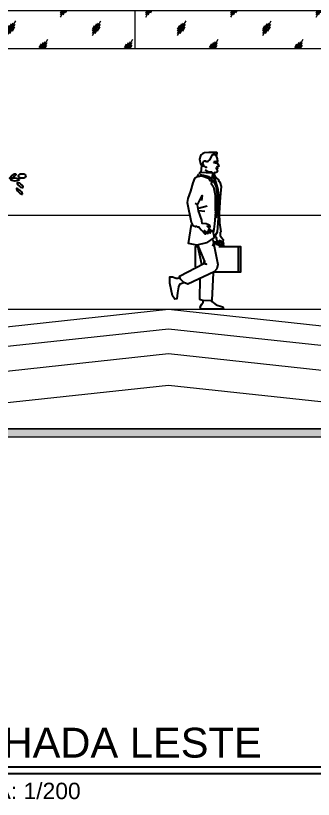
# Model space of a CAD drawing. Header units: millimetres. Extents: x 485872 to 486142, y -52344 to -52207.
# Drawn here: x 485936.21 to 485939.71, y -52343.62 to -52334.43 of the extents above; entities that cross this region are included whole.
import ezdxf

# ---------------------------------------------------------------- set-up
doc = ezdxf.new("R2010")
doc.units = ezdxf.units.MM
doc.header["$LTSCALE"] = 15
doc.layers.add('G', color=8, linetype='Continuous')
doc.styles.add('SANSSERIF', font='sas_____.pfb')

# ---------------------------------------------------------------- blocks, each defined once
blk = doc.blocks.new('m4')
for centre, major_axis, ratio in [((1153192.63, 193829.2), (2.83, 2.19), 0.290128), ((1153194.66, 193825.91), (4.1, 0), 0.368132)]:
    blk.add_ellipse(centre, major_axis=major_axis, ratio=ratio)
at = {"extrusion": (0, 0, -1)}
for centre, major_axis, ratio in [((1153201.74, 193829.33), (-3.84, 0), 0.49154), ((1153199.73, 193820.35), (-2.97, 2.14), 0.360462), ((1153199.1, 193814.33), (-2.97, 2.83), 0.253091)]:
    blk.add_ellipse(centre, major_axis=major_axis, ratio=ratio, start_param=3.141593, end_param=9.424778, dxfattribs=at)
blk = doc.blocks.new('02FMAN04')
at = {"color": 0, "linetype": 'ByBlock'}
for p, q in [((-4.09, 62.9), (-4.33, 61.98)), ((-5.2, 47.99), (-6.24, 48.51)), ((-0.79, 47.26), (-4.66, 46.29)), ((-4.66, 45.32), (-1.76, 44.94)), ((-5.14, 29.12), (-3.33, 20.66)), ((2.36, 30.85), (1.69, 28.89)), ((4.43, 30.85), (2.36, 30.85)), ((2.51, 28.87), (2.82, 30.11)), ((2.82, 30.11), (3.14, 30.11)), ((5.71, 30.87), (5.16, 30.87)), ((5.55, 30.07), (5.86, 30.04)), ((5.86, 30.04), (6.08, 28.92)), ((6.66, 29.76), (6.92, 28.85)), ((13.53, 28.78), (13.53, 17.2))]:
    blk.add_line(p, q, dxfattribs=at)
for points in [[(3.51, 70.28), (3.91, 71.74), (3.66, 71.99), (0.03, 71.85), (-1.88, 71.7), (-2.77, 71.46), (-3.55, 70.85), (-3.84, 70.32), (-4.26, 68.83), (-3.77, 66.74), (-3.38, 65.74), (-3.62, 62.94)], [(-0.96, 67.59), (-0.21, 67.87), (0.6, 68.72), (1.6, 70.67), (2.91, 71.77), (3.55, 71.85), (3.83, 71.67)], [(3.27, 70.67), (3.87, 68.94), (4.08, 68.01), (3.76, 67.34), (4.58, 65.85), (4.47, 65.42), (3.91, 65.25), (3.94, 64.64), (3.76, 64.18), (3.98, 63.54), (3.66, 62.97), (3.09, 62.62), (2.59, 62.69), (2.24, 62.41), (3.27, 60.21), (2.45, 60.53), (2.41, 61.52), (1.99, 62.3), (1.63, 62.23)], [(3.23, 70.75), (2.7, 70.82), (1.77, 70.67)], [(-3.3, 65.28), (-2.81, 65.67), (-2.59, 66.13)], [(-0.96, 67.55), (-1.35, 67.94), (-2.03, 67.91), (-2.49, 67.62), (-2.81, 67.09), (-2.63, 66.24), (-1.99, 65.56), (-1.42, 65.17), (-1.03, 65.21), (-0.75, 65.56)], [(3.48, 65.35), (3.83, 65.49)], [(-4.68, 61.9), (-5.54, 60.6), (-6.5, 60), (-7.36, 58.01), (-8.4, 54.12), (-9.61, 50.75), (-9.95, 49.03), (-8.14, 40.04), (-7.36, 38.49), (-6.58, 38.06), (-6.06, 37.8), (-5.72, 38.06), (-5.28, 37.8), (-4.59, 37.8), (-4.25, 37.37), (-3.47, 36.42), (-1.83, 34.6), (-1.39, 34.6), (-2, 36.16), (-0.53, 34.77), (-0.27, 34.95), (-0.62, 35.9), (0.59, 34.95), (0.85, 35.21), (-0.18, 36.67), (1.11, 35.72), (1.29, 35.98), (-0.7, 38.14), (0.59, 37.88), (0.51, 38.49), (-0.44, 38.92), (-1.14, 39.27), (-2.95, 39.35), (-3.21, 40.56), (-3.12, 40.91), (-4.77, 45.23), (-5.2, 47.9), (-3.04, 52.14), (-3.3, 49.89)], [(-4.85, 60.86), (-3.21, 61.21), (-0.18, 60.17), (0.42, 59.05), (1.54, 58.79), (1.11, 57.66), (2.15, 56.11), (2.93, 52.4), (2.93, 45.23)], [(-4.09, 62.9), (1.67, 62.55), (1.53, 60.17), (0.78, 60.45)], [(-4.07, 61.9), (-2.35, 61.55), (-0.01, 60.95), (1.98, 58.96), (3.27, 56.63), (3.88, 52.48), (3.27, 46.87), (3.1, 44.54), (2.67, 39.18), (2.15, 35.47)], [(1.6, 62.9), (-0.32, 63.05), (-1.71, 63.76)], [(1.63, 61.47), (2.24, 60.43), (3.62, 56.97), (4.14, 51.45), (3.71, 46.26), (4.05, 43.76), (4.74, 42.2), (4.31, 45.31), (4.31, 49.2), (4.57, 52.14), (4.31, 54.9), (3.45, 58.18), (2.5, 60.69)], [(3.87, 64.61), (3.16, 64.54)], [(3.59, 64.18), (3.37, 64.18)], [(3.36, 60.26), (4.66, 59.22), (4.4, 58.7), (5.09, 58.36), (5.69, 56.37), (5.18, 51.36), (4.74, 44.02), (4.92, 39.61), (5.52, 35.47), (5.26, 35.21), (5.18, 33.82), (5.87, 32.87), (6.56, 32.01), (6.47, 30.97), (6.82, 29.85), (6.3, 29.68), (5.69, 30.8), (5.69, 31.32), (4.66, 31.58)], [(3.01, 44.54), (3.71, 42.46), (2.93, 41.94)], [(2.58, 33.22), (4.05, 35.55), (4.31, 39.52), (4.48, 42.29)], [(1.72, 36.59), (2.41, 32.96), (-1.05, 30.46), (-5.46, 29.42), (-9.35, 30.11), (-7.88, 38.92)], [(3.01, 33.48), (3.19, 33.22), (3.62, 32.96), (3.45, 32.44), (3.88, 30.89)], [(1.94, 32.06), (4.19, 20.57), (3.76, 18.58), (2.46, 17.2), (-9.55, 11.59), (-11.46, 12.28), (-13.01, 13.83), (-13.44, 15.21), (-2.29, 21), (-0.99, 20.74), (-2.2, 21.61), (-1.86, 21.95), (-4.88, 29.29)], [(-6.01, 19.45), (-6.01, 28.78), (-5.06, 28.78)], [(4.62, 28.78), (14.57, 28.78), (14.57, 17.11), (2.64, 17.11)], [(3.36, 29.85), (3.1, 30.63), (3.27, 30.63), (3.97, 29.94), (3.62, 30.63), (4.05, 30.8), (4.83, 30.02), (4.31, 31.23), (4.83, 31.23), (5.44, 30.11)], [(3.45, 29.83), (3.86, 29.55), (4.03, 29.72), (4.82, 29.46), (5.01, 29.7), (5.66, 29.46), (5.88, 29.74)], [(-11.63, 12.19), (-13.44, 11.33), (-13.96, 10.29), (-14.31, 7.53), (-14.65, 4.76), (-15.52, 4.59), (-16.64, 6.14), (-17.85, 11.93), (-17.85, 14.87), (-16.64, 14.96), (-15, 14.26), (-14.14, 14.26), (-13.27, 14.52)], [(-4.02, 14.09), (-4.28, 4.59), (-2.29, 4.07), (1.6, 4.24), (2.12, 16.68)], [(1.08, 4.07), (1.34, 3.55), (3.41, 2.08), (6.35, 1.13), (6.7, 0.44), (6.09, 0.01), (-0.56, 0.01), (-3.67, 0.1), (-3.93, 1.13), (-3.24, 2.43), (-2.64, 3.29), (-2.64, 3.98)]]:
    blk.add_lwpolyline(points, dxfattribs=at)
for points in [[(2.27, 67.66), (3.34, 68.01), (3.59, 67.8)], [(2.38, 67.48), (3.41, 67.3), (3.41, 67.06), (3.12, 66.95), (2.52, 67.23)]]:
    blk.add_lwpolyline(points, close=True, dxfattribs=at)
blk = doc.blocks.new('01')
at = {"color": 1, "lineweight": -3}
for p, q in [((769811.4, -50321), (760387.5, -50321)), ((769811.4, -50401), (760379.5, -50401))]:
    blk.add_line(p, q, dxfattribs=at)

msp = doc.modelspace()

# ---------------------------------------------------------------- hatches: boundary and pattern name
at = {"linetype": 'Continuous', "lineweight": 13}
h = msp.add_hatch(dxfattribs=at)
h.set_pattern_fill('GLASS', color=4, scale=0.5, pattern_type=2)
h.set_pattern_definition([(60, (485541.3748, -52290.91164), (-0.374989, 0.2165), [0.14, -0.36]), (60, (485541.4348, -52290.88664), (-0.374989, 0.2165), [0.06, -0.44]), (60, (485541.3748, -52290.88664), (-0.374989, 0.2165), [0.1, -0.4]), (60, (485541.4048, -52290.91164), (-0.374989, 0.2165), [0.125, -0.375]), (60, (485541.3748, -52290.93664), (-0.374989, 0.2165), [0.2, -0.3]), (60, (485541.3748, -52290.86164), (-0.374989, 0.2165), [0.05, -0.45])])
h.paths.add_polyline_path([(485947.1102, -52334.3766), (485933.3102, -52334.3766), (485930.8702, -52334.8175), (485947.1102, -52334.8175)])
h = msp.add_hatch(dxfattribs=at)
h.set_pattern_fill('ANSI31', color=4, scale=0.8, angle=45)
h.set_pattern_definition([(90, (485541.3748, -52290.9366), (-2.54, 2e-16), [])])
h.paths.add_polyline_path([(485947.1102, -52334.3766), (485933.3102, -52334.3766), (485930.8702, -52334.8175), (485947.1102, -52334.8175)])
h = msp.add_hatch(color=256, dxfattribs=at)
h.dxf.hatch_style = 1
h.paths.add_polyline_path([(485926.5848, -52339.2766), (485952.3948, -52339.2766), (485952.3948, -52339.3766), (485926.5848, -52339.3766)])

# ---------------------------------------------------------------- linework, layer by layer
at = {"color": 153, "linetype": 'Continuous', "lineweight": 13}
msp.add_lwpolyline([(485947.1102, -52334.3766), (485933.3102, -52334.3766), (485930.8702, -52334.8175), (485947.1102, -52334.8175)], close=True, dxfattribs=at)
at = {"linetype": 'Continuous', "lineweight": 13}
for points in [[(485935.3102, -52338.1666), (485938.0102, -52337.8766), (485940.7102, -52338.1666)], [(485935.3102, -52338.3966), (485938.0102, -52338.1066), (485940.7102, -52338.3966)], [(485935.3102, -52338.6866), (485938.0102, -52338.3966), (485940.7102, -52338.6866)], [(485935.3102, -52339.0566), (485938.0102, -52338.7666), (485940.7102, -52339.0566)]]:
    msp.add_lwpolyline(points, dxfattribs=at)
for points in [[(485935.3102, -52337.8766), (485940.7102, -52337.8766), (485940.7102, -52339.2766), (485935.3102, -52339.2766)], [(485926.5848, -52339.2766), (485952.3948, -52339.2766), (485952.3948, -52339.3766), (485926.5848, -52339.3766)]]:
    msp.add_lwpolyline(points, close=True, dxfattribs=at)
at = {"layer": 'G', "lineweight": 0}
for points in [[(485938.2576, -52336.7766), (485935.7846, -52336.7766)], [(485940.7102, -52336.7766), (485938.6034, -52336.7766)]]:
    msp.add_lwpolyline(points, dxfattribs=at)

# ---------------------------------------------------------------- block references
for name, p, xscale, yscale, zscale in [('m4', (472097.8698, -54662.2646), 0.012, 0.012, 0.012), ('02FMAN04', (485938.4811, -52337.8766), 0.02557648107316345, 0.02557648107316345, 0.02557648107316345)]:
    msp.add_blockref(name, p, dxfattribs=dict(xscale=xscale, yscale=yscale, zscale=zscale))
at = {"linetype": 'Continuous', "lineweight": 13, "xscale": 0.001, "yscale": 0.001, "zscale": 0.001}
msp.add_blockref('01', (485174.4982, -52292.9259), dxfattribs=at)

# ---------------------------------------------------------------- texts
at = {"color": 3, "lineweight": -3, "style": 'SANSSERIF'}
for s, height, p in [('FACHADA LESTE', 0.35, (485935.0822, -52343.1346)), ('ESCALA: 1/200', 0.192, (485935.099, -52343.6213))]:
    msp.add_text(s, height=height, dxfattribs=at).set_placement(p)

doc.saveas('drawing.dxf')
